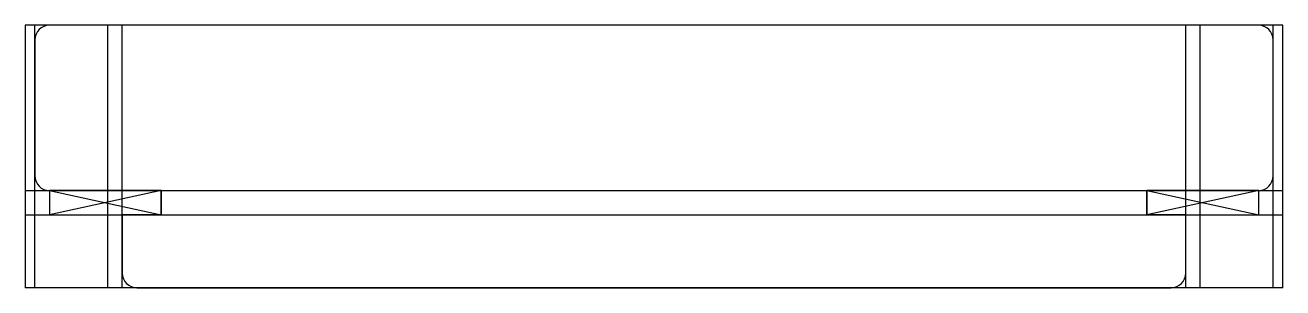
# Model space of a CAD drawing. Extents: x -946 to -687, y 973 to 1027.
import ezdxf

# ---------------------------------------------------------------- set-up
doc = ezdxf.new("R2010")
doc.units = 0
doc.layers.get('0').update_dxf_attribs({"linetype": 'CONTINUOUS'})

msp = doc.modelspace()

# ---------------------------------------------------------------- linework, layer by layer
at = {"linetype": 'CONTINUOUS'}
for p, q in [((-946.26, 1027.46), (-946.26, 973.46)), ((-687.26, 1027.46), (-946.26, 1027.46)), ((-944.26, 973.46), (-944.26, 1027.46)), ((-692.26, 1027.46), (-941.26, 1027.46)), ((-929.26, 973.46), (-929.26, 1027.46)), ((-926.26, 973.46), (-926.26, 1027.46)), ((-707.26, 973.46), (-707.26, 1027.46)), ((-704.26, 973.46), (-704.26, 1027.46)), ((-689.26, 973.46), (-689.26, 1027.46)), ((-687.26, 973.46), (-687.26, 1027.46)), ((-944.26, 1024.46), (-944.26, 996.46)), ((-689.26, 996.46), (-689.26, 1024.46)), ((-946.26, 993.46), (-687.26, 993.46)), ((-941.26, 993.46), (-918.26, 993.46)), ((-918.26, 993.46), (-941.26, 993.46)), ((-941.26, 993.46), (-941.26, 988.46)), ((-941.26, 993.46), (-918.26, 988.46)), ((-918.26, 993.46), (-941.26, 988.46)), ((-918.26, 993.46), (-918.26, 988.46)), ((-918.26, 988.46), (-918.26, 993.46)), ((-715.26, 988.46), (-715.26, 993.46)), ((-715.26, 993.46), (-692.26, 993.46)), ((-692.23, 993.46), (-715.26, 993.46)), ((-715.26, 993.46), (-715.26, 988.46)), ((-715.26, 993.46), (-692.23, 988.46)), ((-692.23, 993.46), (-715.26, 988.46)), ((-692.23, 988.46), (-692.23, 993.46)), ((-946.26, 988.46), (-687.26, 988.46)), ((-941.26, 988.46), (-918.26, 988.46)), ((-918.26, 988.46), (-926.26, 988.46)), ((-926.26, 988.46), (-926.26, 976.46)), ((-707.26, 988.46), (-715.26, 988.46)), ((-715.26, 988.46), (-692.23, 988.46)), ((-707.26, 976.46), (-707.26, 988.46)), ((-687.26, 973.46), (-946.26, 973.46)), ((-923.26, 973.46), (-710.26, 973.46))]:
    msp.add_line(p, q, dxfattribs=at)
for centre, start, end in [((-941.26, 1024.46), 90, 180), ((-692.26, 1024.46), 0, 90), ((-941.26, 996.46), 180, 270), ((-692.26, 996.46), 270, 0), ((-923.26, 976.46), 180, 270), ((-710.26, 976.46), 270, 0)]:
    msp.add_arc(centre, 3, start, end, dxfattribs=at)

doc.saveas('drawing.dxf')
